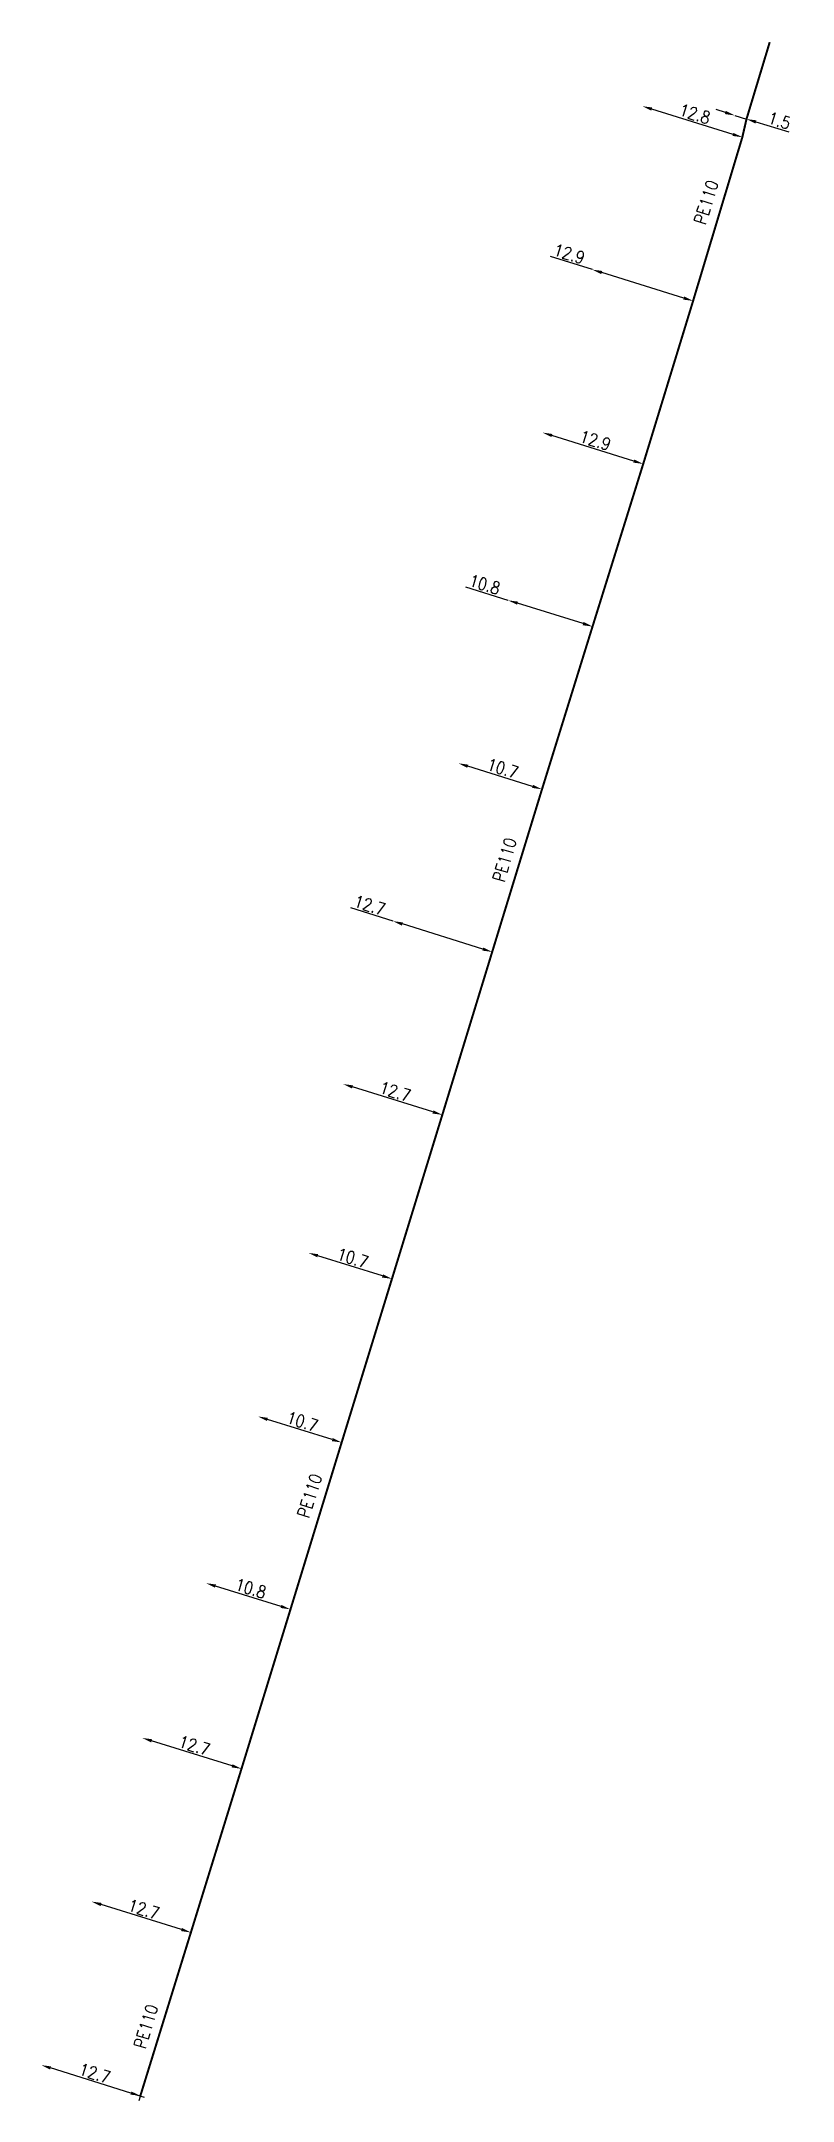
# Model space of a CAD drawing. Header units: millimetres. Extents: x 120200 to 120758, y 132678 to 133000.
# Drawn here: x 120665.9 to 120757.9, y 132748.4 to 133000.1 of the extents above.
import ezdxf
from ezdxf.enums import TextEntityAlignment as Align

# ---------------------------------------------------------------- set-up
doc = ezdxf.new("R2010")
doc.units = ezdxf.units.MM
doc.layers.get('0').update_dxf_attribs({"linetype": 'CONTINUOUS'})
doc.layers.add('G_120', color=4, linetype='CONTINUOUS')
doc.layers.add('G_340', color=7, linetype='CONTINUOUS')
doc.styles.add('G_ROMANS', font='ROMANS.SHX', dxfattribs={"width": 0.75})
doc.styles.get("Standard").update_dxf_attribs({"font": 'romans.shx', "width": 0.85})
doc.linetypes.add('G_TYPB_PE', pattern='A,5,-0.3,["o",Standard,S=1.5,R=0,X=0,Y=-0.5],-1.65', length=6.95)
doc.dimstyles.get("Standard").update_dxf_attribs({"dimtxt": 1.5, "dimasz": 1.2, "dimexe": 0.625, "dimexo": 0.625, "dimgap": 0.25, "dimtad": 1, "dimdec": 1, "dimzin": 0, "dimdsep": 46, "dimtxsty": 'Standard', "dimcen": -0.5, "dimadec": 0, "dimazin": 0, "dimtfac": 1, "dimtdec": 1, "dimtmove": 0, "dimatfit": 3, "dimfxl": 1, "dimtolj": 1, "dimtzin": 0, "dimarcsym": 0})

# ---------------------------------------------------------------- blocks, each defined once
blk = doc.blocks.new('*D28')
at = {"layer": 'G_340', "color": 0, "linetype": 'Continuous', "lineweight": -2}
for p, q in [((120676.91, 132749.4), (120667.08, 132752.46)), ((120678.24, 132749.62), (120677.87, 132748.45))]:
    blk.add_line(p, q, dxfattribs=at)
at = {"layer": 'G_340', "color": 0, "linetype": 'Continuous'}
for points in [[(120667.14, 132752.65), (120667.02, 132752.27), (120665.93, 132752.81)], [(120676.97, 132749.59), (120676.85, 132749.21), (120678.06, 132749.05)]]:
    blk.add_solid(points, dxfattribs=at)
at = {"layer": 'G_340', "color": 0, "linetype": 'Continuous', "insert": (120672.48, 132751.82), "char_height": 1.5, "attachment_point": 5, "rotation": 342.7523}
blk.add_mtext('\\A1;12.7', dxfattribs=at)
blk = doc.blocks.new('*D29')
at = {"layer": 'G_120', "color": 0, "linetype": 'Continuous', "lineweight": -2}
blk.add_line((120683.09, 132769.38), (120673.26, 132772.43), dxfattribs=at)
at = {"layer": 'G_120', "color": 0, "linetype": 'Continuous'}
for points in [[(120673.32, 132772.63), (120673.2, 132772.24), (120672.11, 132772.79)], [(120683.15, 132769.57), (120683.04, 132769.19), (120684.24, 132769.02)]]:
    blk.add_solid(points, dxfattribs=at)
at = {"layer": 'G_120', "color": 0, "linetype": 'Continuous', "insert": (120678.47, 132771.86), "char_height": 1.5, "attachment_point": 5, "rotation": 342.7465}
blk.add_mtext('\\A1;12.7', dxfattribs=at)
blk = doc.blocks.new('*D30')
at = {"layer": 'G_120', "color": 0, "linetype": 'Continuous', "lineweight": -2}
blk.add_line((120689.28, 132789.38), (120679.44, 132792.44), dxfattribs=at)
at = {"layer": 'G_120', "color": 0, "linetype": 'Continuous'}
for points in [[(120679.5, 132792.63), (120679.38, 132792.24), (120678.3, 132792.79)], [(120689.34, 132789.57), (120689.22, 132789.19), (120690.43, 132789.02)]]:
    blk.add_solid(points, dxfattribs=at)
at = {"layer": 'G_120', "color": 0, "linetype": 'Continuous', "insert": (120684.66, 132791.86), "char_height": 1.5, "attachment_point": 5, "rotation": 342.7465}
blk.add_mtext('\\A1;12.7', dxfattribs=at)
blk = doc.blocks.new('*D31')
at = {"layer": 'G_120', "color": 0, "linetype": 'Continuous', "lineweight": -2}
blk.add_line((120695.27, 132808.86), (120687.25, 132811.35), dxfattribs=at)
at = {"layer": 'G_120', "color": 0, "linetype": 'Continuous'}
for points in [[(120687.31, 132811.54), (120687.19, 132811.16), (120686.11, 132811.7)], [(120695.33, 132809.05), (120695.21, 132808.67), (120696.42, 132808.5)]]:
    blk.add_solid(points, dxfattribs=at)
at = {"layer": 'G_120', "color": 0, "linetype": 'Continuous', "insert": (120691.56, 132811.06), "char_height": 1.5, "attachment_point": 5, "rotation": 342.7465}
blk.add_mtext('\\A1;10.8', dxfattribs=at)
blk = doc.blocks.new('*D32')
at = {"layer": 'G_120', "color": 0, "linetype": 'Continuous', "lineweight": -2}
blk.add_line((120701.53, 132829.25), (120693.61, 132831.71), dxfattribs=at)
at = {"layer": 'G_120', "color": 0, "linetype": 'Continuous'}
for points in [[(120693.66, 132831.9), (120693.55, 132831.52), (120692.46, 132832.07)], [(120701.59, 132829.44), (120701.47, 132829.06), (120702.68, 132828.9)]]:
    blk.add_solid(points, dxfattribs=at)
at = {"layer": 'G_120', "color": 0, "linetype": 'Continuous', "insert": (120697.86, 132831.44), "char_height": 1.5, "attachment_point": 5, "rotation": 342.7465}
blk.add_mtext('\\A1;10.7', dxfattribs=at)
blk = doc.blocks.new('*D33')
at = {"layer": 'G_120', "color": 0, "linetype": 'Continuous', "lineweight": -2}
blk.add_line((120707.68, 132849.24), (120699.75, 132851.71), dxfattribs=at)
at = {"layer": 'G_120', "color": 0, "linetype": 'Continuous'}
for points in [[(120699.81, 132851.9), (120699.69, 132851.52), (120698.61, 132852.06)], [(120707.74, 132849.44), (120707.62, 132849.05), (120708.83, 132848.89)]]:
    blk.add_solid(points, dxfattribs=at)
at = {"layer": 'G_120', "color": 0, "linetype": 'Continuous', "insert": (120704.01, 132851.43), "char_height": 1.5, "attachment_point": 5, "rotation": 342.7465}
blk.add_mtext('\\A1;10.7', dxfattribs=at)
blk = doc.blocks.new('*D34')
at = {"layer": 'G_120', "color": 0, "linetype": 'Continuous', "lineweight": -2}
blk.add_line((120713.84, 132869.28), (120704.01, 132872.34), dxfattribs=at)
at = {"layer": 'G_120', "color": 0, "linetype": 'Continuous'}
for points in [[(120704.07, 132872.53), (120703.95, 132872.15), (120702.86, 132872.69)], [(120713.9, 132869.47), (120713.78, 132869.09), (120714.99, 132868.93)]]:
    blk.add_solid(points, dxfattribs=at)
at = {"layer": 'G_120', "color": 0, "linetype": 'Continuous', "insert": (120709.22, 132871.77), "char_height": 1.5, "attachment_point": 5, "rotation": 342.7465}
blk.add_mtext('\\A1;12.7', dxfattribs=at)
blk = doc.blocks.new('*D35')
at = {"layer": 'G_120', "color": 0, "linetype": 'Continuous', "lineweight": -2}
for p, q in [((120708.97, 132892.6), (120703.81, 132894.21)), ((120719.95, 132889.19), (120710.11, 132892.25))]:
    blk.add_line(p, q, dxfattribs=at)
at = {"layer": 'G_120', "color": 0, "linetype": 'Continuous'}
for points in [[(120710.17, 132892.44), (120710.05, 132892.06), (120708.97, 132892.6)], [(120720.01, 132889.38), (120719.89, 132889), (120721.09, 132888.84)]]:
    blk.add_solid(points, dxfattribs=at)
at = {"layer": 'G_120', "color": 0, "linetype": 'Continuous', "insert": (120706.11, 132894.54), "char_height": 1.5, "attachment_point": 5, "rotation": 342.7465}
blk.add_mtext('\\A1;12.7', dxfattribs=at)
blk = doc.blocks.new('*D36')
at = {"layer": 'G_120', "color": 0, "linetype": 'Continuous', "lineweight": -2}
blk.add_line((120726.03, 132909.07), (120718.1, 132911.53), dxfattribs=at)
at = {"layer": 'G_120', "color": 0, "linetype": 'Continuous'}
for points in [[(120718.16, 132911.72), (120718.04, 132911.34), (120716.96, 132911.89)], [(120726.09, 132909.26), (120725.97, 132908.88), (120727.18, 132908.71)]]:
    blk.add_solid(points, dxfattribs=at)
at = {"layer": 'G_120', "color": 0, "linetype": 'Continuous', "insert": (120722.36, 132911.26), "char_height": 1.5, "attachment_point": 5, "rotation": 342.7465}
blk.add_mtext('\\A1;10.7', dxfattribs=at)
blk = doc.blocks.new('*D37')
at = {"layer": 'G_120', "color": 0, "linetype": 'Continuous', "lineweight": -2}
for p, q in [((120723.04, 132931.8), (120717.88, 132933.41)), ((120732.21, 132928.96), (120724.19, 132931.45))]:
    blk.add_line(p, q, dxfattribs=at)
at = {"layer": 'G_120', "color": 0, "linetype": 'Continuous'}
for points in [[(120724.25, 132931.64), (120724.13, 132931.26), (120723.04, 132931.8)], [(120732.27, 132929.15), (120732.15, 132928.76), (120733.36, 132928.6)]]:
    blk.add_solid(points, dxfattribs=at)
at = {"layer": 'G_120', "color": 0, "linetype": 'Continuous', "insert": (120720.18, 132933.74), "char_height": 1.5, "attachment_point": 5, "rotation": 342.7465}
blk.add_mtext('\\A1;10.8', dxfattribs=at)
blk = doc.blocks.new('*D38')
at = {"layer": 'G_120', "color": 0, "linetype": 'Continuous', "lineweight": -2}
blk.add_line((120738.41, 132948.82), (120728.39, 132951.94), dxfattribs=at)
at = {"layer": 'G_120', "color": 0, "linetype": 'Continuous'}
for points in [[(120728.45, 132952.13), (120728.33, 132951.75), (120727.24, 132952.3)], [(120738.47, 132949.02), (120738.35, 132948.63), (120739.56, 132948.47)]]:
    blk.add_solid(points, dxfattribs=at)
at = {"layer": 'G_120', "color": 0, "linetype": 'Continuous', "insert": (120733.7, 132951.34), "char_height": 1.5, "attachment_point": 5, "rotation": 342.7465}
blk.add_mtext('\\A1;12.9', dxfattribs=at)
blk = doc.blocks.new('*D39')
at = {"layer": 'G_120', "color": 0, "linetype": 'Continuous', "lineweight": -2}
for p, q in [((120733.34, 132972.21), (120728.24, 132973.8)), ((120744.51, 132968.74), (120734.49, 132971.86))]:
    blk.add_line(p, q, dxfattribs=at)
at = {"layer": 'G_120', "color": 0, "linetype": 'Continuous'}
for points in [[(120734.55, 132972.05), (120734.43, 132971.67), (120733.34, 132972.21)], [(120744.57, 132968.93), (120744.46, 132968.55), (120745.66, 132968.39)]]:
    blk.add_solid(points, dxfattribs=at)
at = {"layer": 'G_120', "color": 0, "linetype": 'Continuous', "insert": (120730.51, 132974.14), "char_height": 1.5, "attachment_point": 5, "rotation": 342.7465}
blk.add_mtext('\\A1;12.9', dxfattribs=at)
blk = doc.blocks.new('*D40')
at = {"layer": 'G_120', "color": 0, "linetype": 'Continuous', "lineweight": -2}
blk.add_line((120750.54, 132988.74), (120740.6, 132991.83), dxfattribs=at)
at = {"layer": 'G_120', "color": 0, "linetype": 'Continuous'}
for points in [[(120740.66, 132992.02), (120740.54, 132991.64), (120739.46, 132992.18)], [(120750.59, 132988.93), (120750.48, 132988.55), (120751.68, 132988.39)]]:
    blk.add_solid(points, dxfattribs=at)
at = {"layer": 'G_120', "color": 0, "linetype": 'Continuous', "insert": (120745.87, 132991.24), "char_height": 1.5, "attachment_point": 5, "rotation": 342.7465}
blk.add_mtext('\\A1;12.8', dxfattribs=at)
blk = doc.blocks.new('*D41')
at = {"layer": 'G_120', "color": 0, "linetype": 'Continuous', "lineweight": -2}
for p, q in [((120749.61, 132991.41), (120748.47, 132991.76)), ((120750.76, 132991.05), (120752.19, 132990.61)), ((120753.34, 132990.26), (120757.35, 132989.03))]:
    blk.add_line(p, q, dxfattribs=at)
at = {"layer": 'G_120', "color": 0, "linetype": 'Continuous'}
for points in [[(120749.67, 132991.6), (120749.56, 132991.22), (120750.76, 132991.05)], [(120753.4, 132990.45), (120753.28, 132990.07), (120752.19, 132990.61)]]:
    blk.add_solid(points, dxfattribs=at)
at = {"layer": 'G_120', "color": 0, "linetype": 'Continuous', "insert": (120756.21, 132990.42), "char_height": 1.5, "attachment_point": 5, "rotation": 342.8916}
blk.add_mtext('\\A1;1.5', dxfattribs=at)
blk = doc.blocks.new('G_340_07')
at = {"color": 0, "linetype": 'Continuous', "const_width": 0.25, "flags": 128}
blk.add_lwpolyline([(0, 0), (1.25, 0)], dxfattribs=at)
at = {"color": 0, "linetype": 'Continuous', "flags": 128}
blk.add_lwpolyline([(1.25, -0.5), (1.25, 0.5)], dxfattribs=at)
at = {"color": 0, "linetype": 'Continuous', "style": 'G_ROMANS', "width": 0.75, "flags": 3}
for tag, p in [('DEF_LEG', (0, -5)), ('DEF_COUP', (0, -7.5)), ('DEF_TYPE', (0, -10))]:
    blk.add_attdef(tag, text='', height=1.2, dxfattribs=at).set_placement(p, align=Align.MIDDLE)

msp = doc.modelspace()

# ---------------------------------------------------------------- linework, layer by layer
at = {"layer": 'G_120', "linetype": 'G_TYPB_PE', "const_width": 0.25, "flags": 128}
msp.add_lwpolyline([(120755.03, 133000), (120752.19, 132990.61), (120751.68, 132988.39), (120745.66, 132968.39), (120739.56, 132948.47), (120733.36, 132928.6), (120727.18, 132908.71), (120721.09, 132888.84), (120714.99, 132868.93), (120708.83, 132848.89), (120702.68, 132828.9), (120696.42, 132808.5), (120690.43, 132789.02), (120684.24, 132769.02), (120678.42, 132750.22)], dxfattribs=at)

# ---------------------------------------------------------------- block references
at = {"layer": 'G_340', "rotation": 252.809164307149}
msp.add_blockref('G_340_07', (120678.42, 132750.22), dxfattribs=at)

# ---------------------------------------------------------------- texts
at = {"layer": 'G_120', "linetype": 'Continuous', "width": 0.85}
for rotation, p in [(72.5715, (120747.26, 132980.44)), (73.5381, (120722.61, 132900.09)), (72.0956, (120698.78, 132822.38)), (73.0559, (120678.75, 132757.53))]:
    msp.add_text('PE110', height=1.5, rotation=rotation, dxfattribs=at).set_placement(p, align=Align.MIDDLE)

# ---------------------------------------------------------------- dimensions: what is measured, and where the dimension line sits
at = {"layer": 'G_120', "linetype": 'Continuous'}
for base, p1, p2, angle, picture, middle in [((120739.46, 132992.18), (120751.68, 132988.39), (120739.46, 132992.18), 342.7465, '*D40', (120745.57, 132990.28)), ((120750.76, 132991.05), (120752.19, 132990.61), (120750.76, 132991.05), 342.8916, '*D41', (120755.92, 132989.47)), ((120733.34, 132972.21), (120745.66, 132968.39), (120733.34, 132972.21), 342.7465, '*D39', (120730.22, 132973.18)), ((120727.24, 132952.3), (120739.56, 132948.47), (120727.24, 132952.3), 342.7465, '*D38', (120733.4, 132950.38)), ((120723.04, 132931.8), (120733.36, 132928.6), (120723.04, 132931.8), 342.7465, '*D37', (120719.89, 132932.78)), ((120716.96, 132911.89), (120727.18, 132908.71), (120716.96, 132911.89), 342.7465, '*D36', (120722.07, 132910.3)), ((120708.97, 132892.6), (120721.09, 132888.84), (120708.97, 132892.6), 342.7465, '*D35', (120705.81, 132893.58)), ((120702.86, 132872.69), (120714.99, 132868.93), (120702.86, 132872.69), 342.7465, '*D34', (120708.93, 132870.81)), ((120698.61, 132852.06), (120708.83, 132848.89), (120698.61, 132852.06), 342.7465, '*D33', (120703.72, 132850.48)), ((120692.46, 132832.07), (120702.68, 132828.9), (120692.46, 132832.07), 342.7465, '*D32', (120697.57, 132830.48)), ((120686.11, 132811.7), (120696.42, 132808.5), (120686.11, 132811.7), 342.7465, '*D31', (120691.26, 132810.1)), ((120678.3, 132792.79), (120690.43, 132789.02), (120678.3, 132792.79), 342.7465, '*D30', (120684.36, 132790.91)), ((120672.11, 132772.79), (120684.24, 132769.02), (120672.11, 132772.79), 342.7465, '*D29', (120678.18, 132770.91))]:
    dim = msp.add_linear_dim(base=base, p1=p1, p2=p2, angle=angle, dimstyle='Standard', dxfattribs=at)
    dim.commit()
    dim.dimension.update_dxf_attribs({"geometry": picture, "text_midpoint": middle, "dimtype": 160})
at = {"layer": 'G_340', "linetype": 'Continuous'}
dim = msp.add_linear_dim(base=(120665.93, 132752.81), p1=(120678.42, 132750.22), p2=(120665.93, 132752.81), angle=342.7523, dimstyle='Standard', dxfattribs=at)
dim.commit()
dim.dimension.update_dxf_attribs({"geometry": '*D28', "text_midpoint": (120672.19, 132750.87), "dimtype": 160})

doc.saveas('drawing.dxf')
